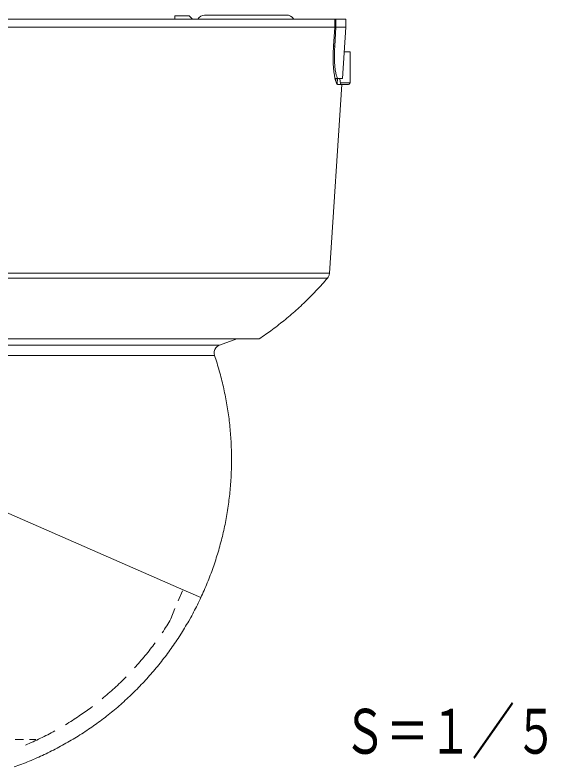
# Model space of a CAD drawing. Units: millimetres, scale not verified. Extents: x -62 to 62, y -56 to 57.
# Drawn here: x 22.47 to 35.51, y 10.06 to 28.5 of the extents above; entities that cross this region are included whole.
import ezdxf
from ezdxf.enums import TextEntityAlignment as Align

# ---------------------------------------------------------------- set-up
doc = ezdxf.new("R2010")
doc.units = ezdxf.units.MM
doc.header["$LTSCALE"] = 0.125
doc.layers.add('0-4_GAIKEI', color=1, linetype='Continuous', lineweight=18)
doc.layers.add('0-6_TOUROKU', color=7, linetype='Continuous')
doc.styles.add('ＭＳ ゴシック', font='')
doc.styles.get('ＭＳ ゴシック').set_extended_font_data('MS Gothic')

msp = doc.modelspace()

# ---------------------------------------------------------------- linework, layer by layer
at = {"layer": '0-4_GAIKEI', "color": 7}
for p, q in [((8.9736, 28.4006), (30.5738, 28.4006)), ((30.5738, 28.2002), (30.5738, 28.4006)), ((30.4905, 26.9398), (30.5738, 28.2002)), ((30.5342, 27.6004), (30.6825, 27.6004)), ((30.6825, 27.6004), (30.6825, 26.8405)), ((30.1729, 22.1654), (30.4813, 26.8003)), ((30.6423, 26.8003), (30.3809, 26.8003)), ((30.6597, 26.8045), (30.6423, 26.8003)), ((30.6825, 26.8405), (30.6597, 26.8045)), ((30.1729, 22.1654), (30.1638, 22.1169)), ((30.1265, 22.05), (19.7738, 22.05)), ((30.0607, 21.9737), (30.0284, 21.9362)), ((30.0939, 22.0115), (30.0607, 21.9737)), ((30.1265, 22.05), (30.0939, 22.0115)), ((30.1427, 22.0717), (30.1265, 22.05)), ((30.1638, 22.1169), (30.1427, 22.0717)), ((29.9282, 21.8238), (29.8604, 21.7504)), ((29.9614, 21.8614), (29.9282, 21.8238)), ((29.9953, 21.8989), (29.9614, 21.8614)), ((30.0284, 21.9362), (29.9953, 21.8989)), ((29.7214, 21.6066), (29.6863, 21.5713)), ((29.7913, 21.6786), (29.7214, 21.6066)), ((29.8604, 21.7504), (29.7913, 21.6786)), ((29.507, 21.397), (29.471, 21.3626)), ((29.5436, 21.4311), (29.507, 21.397)), ((29.5795, 21.4662), (29.5436, 21.4311)), ((29.6157, 21.501), (29.5795, 21.4662)), ((29.651, 21.536), (29.6157, 21.501)), ((29.6863, 21.5713), (29.651, 21.536)), ((29.3228, 21.2288), (29.2849, 21.1955)), ((29.3594, 21.2617), (29.3228, 21.2288)), ((29.397, 21.295), (29.3594, 21.2617)), ((29.4337, 21.3288), (29.397, 21.295)), ((29.471, 21.3626), (29.4337, 21.3288)), ((29.0941, 21.0337), (29.0555, 21.0017)), ((29.133, 21.0657), (29.0941, 21.0337)), ((29.2092, 21.1304), (29.133, 21.0657)), ((29.2475, 21.1631), (29.2092, 21.1304)), ((29.2849, 21.1955), (29.2475, 21.1631)), ((28.8585, 20.8481), (28.8191, 20.8177)), ((28.898, 20.8788), (28.8585, 20.8481)), ((28.9375, 20.909), (28.898, 20.8788)), ((28.977, 20.9398), (28.9375, 20.909)), ((29.0555, 21.0017), (28.977, 20.9398)), ((28.6166, 20.6712), (28.5756, 20.6425)), ((28.6575, 20.6999), (28.6166, 20.6712)), ((28.7385, 20.7586), (28.6575, 20.6999)), ((28.7787, 20.7883), (28.7385, 20.7586)), ((28.8191, 20.8177), (28.7787, 20.7883)), ((11.0939, 20.5605), (28.4542, 20.5605)), ((27.9068, 20.5605), (27.4771, 20.4037)), ((28.493, 20.5865), (28.4542, 20.5605)), ((28.5342, 20.614), (28.493, 20.5865)), ((28.5756, 20.6425), (28.5342, 20.614)), ((27.3487, 20.25), (27.3635, 20.2978)), ((27.3635, 20.2978), (27.3889, 20.3403)), ((27.3889, 20.3403), (27.4242, 20.3747)), ((27.4242, 20.3747), (27.467, 20.4001)), ((27.467, 20.4001), (27.4771, 20.4037)), ((27.3466, 20.2003), (27.3487, 20.25)), ((27.3564, 20.1519), (27.3466, 20.2003)), ((27.3564, 20.1519), (27.3721, 20.1044)), ((27.3721, 20.1044), (27.3875, 20.0573)), ((27.3875, 20.0573), (27.4021, 20.0095)), ((27.4021, 20.0095), (27.4178, 19.9618)), ((27.4178, 19.9618), (27.4321, 19.9141)), ((27.4321, 19.9141), (27.4467, 19.8662)), ((27.4467, 19.8662), (27.4602, 19.818)), ((27.4602, 19.818), (27.4741, 19.7703)), ((27.4741, 19.7703), (27.4877, 19.7223)), ((27.4877, 19.7223), (27.5004, 19.6734)), ((27.5004, 19.6734), (27.5138, 19.6254)), ((27.5138, 19.6254), (27.5258, 19.5768)), ((27.5258, 19.5768), (27.5385, 19.528)), ((27.5385, 19.528), (27.5496, 19.4792)), ((27.5496, 19.4792), (27.5616, 19.4315)), ((27.5616, 19.4315), (27.5729, 19.3827)), ((27.5729, 19.3827), (27.5835, 19.3333)), ((27.5835, 19.3333), (27.5949, 19.2849)), ((27.5949, 19.2849), (27.6046, 19.2358)), ((27.6046, 19.2358), (27.6154, 19.1864)), ((27.6154, 19.1864), (27.6244, 19.1377)), ((27.6244, 19.1377), (27.6345, 19.0885)), ((27.6345, 19.0885), (27.6435, 19.0398)), ((27.6435, 19.0398), (27.652, 18.9904)), ((27.652, 18.9904), (27.6604, 18.9411)), ((27.6604, 18.9411), (27.6691, 18.8918)), ((27.6691, 18.8918), (27.6767, 18.8424)), ((27.6767, 18.8424), (27.6846, 18.793)), ((27.6846, 18.793), (27.6915, 18.7435)), ((27.6915, 18.7435), (27.6987, 18.6943)), ((27.6987, 18.6943), (27.7056, 18.6449)), ((27.7056, 18.6449), (27.712, 18.5946)), ((27.712, 18.5946), (27.7176, 18.5452)), ((27.7176, 18.5452), (27.7241, 18.496)), ((27.7241, 18.496), (27.729, 18.4459)), ((27.729, 18.4459), (27.7347, 18.3963)), ((27.7347, 18.3963), (27.7389, 18.3464)), ((27.7389, 18.3464), (27.7437, 18.2968)), ((27.7437, 18.2968), (27.7481, 18.2468)), ((27.7481, 18.2468), (27.7515, 18.1968)), ((27.7515, 18.1968), (27.755, 18.1476)), ((27.755, 18.1476), (27.7587, 18.0973)), ((27.7587, 18.0973), (27.7614, 18.0472)), ((27.7614, 18.0472), (27.7643, 17.997)), ((27.7643, 17.997), (27.7663, 17.9477)), ((27.7663, 17.9477), (27.7684, 17.8973)), ((27.7684, 17.8973), (27.77, 17.8476)), ((27.77, 17.8476), (27.7712, 17.7973)), ((27.7712, 17.7973), (27.7728, 17.747)), ((27.7728, 17.747), (27.7735, 17.6973)), ((27.7742, 17.5478), (27.7728, 17.4472)), ((27.7735, 17.6973), (27.7742, 17.6477)), ((27.7742, 17.6477), (27.7742, 17.5478)), ((19.7602, 17.3881), (26.4711, 14.4557)), ((27.77, 17.347), (27.7684, 17.2978)), ((27.7712, 17.3973), (27.77, 17.347)), ((27.7728, 17.4472), (27.7712, 17.3973)), ((27.7636, 17.1975), (27.7614, 17.1477)), ((27.7663, 17.2479), (27.7636, 17.1975)), ((27.7684, 17.2978), (27.7663, 17.2479)), ((27.7515, 16.9978), (27.7473, 16.9481)), ((27.755, 17.048), (27.7515, 16.9978)), ((27.7578, 17.0981), (27.755, 17.048)), ((27.7614, 17.1477), (27.7578, 17.0981)), ((27.734, 16.7992), (27.7284, 16.7489)), ((27.7389, 16.8486), (27.734, 16.7992)), ((27.743, 16.8987), (27.7389, 16.8486)), ((27.7473, 16.9481), (27.743, 16.8987)), ((27.7114, 16.6), (27.7049, 16.5506)), ((27.7169, 16.6494), (27.7114, 16.6)), ((27.7234, 16.6995), (27.7169, 16.6494)), ((27.7284, 16.7489), (27.7234, 16.6995)), ((27.6908, 16.4513), (27.6839, 16.4021)), ((27.698, 16.5012), (27.6908, 16.4513)), ((27.7049, 16.5506), (27.698, 16.5012)), ((27.6599, 16.2535), (27.6514, 16.2049)), ((27.6684, 16.3029), (27.6599, 16.2535)), ((27.6761, 16.3522), (27.6684, 16.3029)), ((27.6839, 16.4021), (27.6761, 16.3522)), ((27.6239, 16.0574), (27.614, 16.008)), ((27.6329, 16.1061), (27.6239, 16.0574)), ((27.6423, 16.1553), (27.6329, 16.1061)), ((27.6514, 16.2049), (27.6423, 16.1553)), ((27.5828, 15.8614), (27.5715, 15.8125)), ((27.5934, 15.9099), (27.5828, 15.8614)), ((27.6041, 15.9595), (27.5934, 15.9099)), ((27.614, 16.008), (27.6041, 15.9595)), ((27.5491, 15.7151), (27.5369, 15.6666)), ((27.5604, 15.7638), (27.5491, 15.7151)), ((27.5715, 15.8125), (27.5604, 15.7638)), ((27.499, 15.5221), (27.4863, 15.4732)), ((27.5122, 15.57), (27.499, 15.5221)), ((27.5242, 15.6189), (27.5122, 15.57)), ((27.5369, 15.6666), (27.5242, 15.6189)), ((27.4447, 15.3295), (27.4305, 15.2813)), ((27.4588, 15.3773), (27.4447, 15.3295)), ((27.4727, 15.4252), (27.4588, 15.3773)), ((27.4863, 15.4732), (27.4727, 15.4252)), ((27.3854, 15.138), (27.3696, 15.0907)), ((27.4009, 15.1851), (27.3854, 15.138)), ((27.4157, 15.2335), (27.4009, 15.1851)), ((27.4305, 15.2813), (27.4157, 15.2335)), ((27.3218, 14.9482), (27.3049, 14.9018)), ((27.3381, 14.9957), (27.3218, 14.9482)), ((27.3543, 15.0429), (27.3381, 14.9957)), ((27.3696, 15.0907), (27.3543, 15.0429)), ((27.2532, 14.7608), (27.2352, 14.714)), ((27.271, 14.8081), (27.2532, 14.7608)), ((27.2879, 14.8543), (27.271, 14.8081)), ((27.3049, 14.9018), (27.2879, 14.8543)), ((27.18, 14.5741), (27.1611, 14.5284)), ((27.1983, 14.6209), (27.18, 14.5741)), ((27.2166, 14.6676), (27.1983, 14.6209)), ((27.2352, 14.714), (27.2166, 14.6676)), ((26.4711, 14.4557), (27.0226, 14.2152)), ((27.1017, 14.3903), (27.0819, 14.3449)), ((27.1214, 14.4361), (27.1017, 14.3903)), ((27.1412, 14.4825), (27.1214, 14.4361)), ((27.1611, 14.5284), (27.1412, 14.4825)), ((26.8465, 14.2922), (26.8937, 14.2717)), ((27.0226, 14.2152), (27.0016, 14.1701)), ((27.0402, 14.2532), (27.0226, 14.2152)), ((27.0614, 14.2992), (27.0402, 14.2532)), ((27.0819, 14.3449), (27.0614, 14.2992)), ((26.9358, 14.0353), (26.9134, 13.9899)), ((26.9577, 14.0799), (26.9358, 14.0353)), ((26.9797, 14.1249), (26.9577, 14.0799)), ((27.0016, 14.1701), (26.9797, 14.1249)), ((26.8442, 13.8569), (26.8209, 13.8132)), ((26.8677, 13.9014), (26.8442, 13.8569)), ((26.8906, 13.9458), (26.8677, 13.9014)), ((26.9134, 13.9899), (26.8906, 13.9458)), ((26.7731, 13.7258), (26.7237, 13.6381)), ((26.7969, 13.7693), (26.7731, 13.7258)), ((26.8209, 13.8132), (26.7969, 13.7693)), ((26.6224, 13.4659), (26.5965, 13.423)), ((26.648, 13.5082), (26.6224, 13.4659)), ((26.6732, 13.5513), (26.648, 13.5082)), ((26.699, 13.5951), (26.6732, 13.5513)), ((26.7237, 13.6381), (26.699, 13.5951)), ((26.5437, 13.3381), (26.4901, 13.2536)), ((26.5706, 13.3807), (26.5437, 13.3381)), ((26.5965, 13.423), (26.5706, 13.3807)), ((26.4074, 13.1285), (26.3791, 13.0871)), ((26.4349, 13.1702), (26.4074, 13.1285)), ((26.4626, 13.212), (26.4349, 13.1702)), ((26.4901, 13.2536), (26.4626, 13.212)), ((26.2642, 12.9236), (26.2353, 12.8833)), ((26.2939, 12.9645), (26.2642, 12.9236)), ((26.3219, 13.005), (26.2939, 12.9645)), ((26.3511, 13.0461), (26.3219, 13.005)), ((26.3791, 13.0871), (26.3511, 13.0461)), ((26.1457, 12.7626), (26.1153, 12.7231)), ((26.1754, 12.8026), (26.1457, 12.7626)), ((26.2055, 12.8429), (26.1754, 12.8026)), ((26.2353, 12.8833), (26.2055, 12.8429)), ((25.9913, 12.5657), (25.9592, 12.5267)), ((26.0229, 12.6051), (25.9913, 12.5657)), ((26.054, 12.6439), (26.0229, 12.6051)), ((26.0843, 12.6834), (26.054, 12.6439)), ((26.1153, 12.7231), (26.0843, 12.6834)), ((25.8311, 12.3745), (25.7979, 12.3363)), ((25.8634, 12.4117), (25.8311, 12.3745)), ((25.8959, 12.4499), (25.8634, 12.4117)), ((25.9278, 12.4887), (25.8959, 12.4499)), ((25.9592, 12.5267), (25.9278, 12.4887)), ((25.6646, 12.1874), (25.6305, 12.1507)), ((25.6984, 12.2241), (25.6646, 12.1874)), ((25.7314, 12.2617), (25.6984, 12.2241)), ((25.7653, 12.299), (25.7314, 12.2617)), ((25.7979, 12.3363), (25.7653, 12.299)), ((25.4923, 12.0061), (25.4578, 11.97)), ((25.5276, 12.042), (25.4923, 12.0061)), ((25.5622, 12.0782), (25.5276, 12.042)), ((25.5968, 12.1142), (25.5622, 12.0782)), ((25.6305, 12.1507), (25.5968, 12.1142)), ((25.3152, 11.8298), (25.2785, 11.7952)), ((25.3511, 11.8651), (25.3152, 11.8298)), ((25.3865, 11.8995), (25.3511, 11.8651)), ((25.4225, 11.9348), (25.3865, 11.8995)), ((25.4578, 11.97), (25.4225, 11.9348)), ((25.095, 11.6267), (25.0576, 11.5934)), ((25.1317, 11.6596), (25.095, 11.6267)), ((25.1693, 11.6935), (25.1317, 11.6596)), ((25.2058, 11.7275), (25.1693, 11.6935)), ((25.2427, 11.7615), (25.2058, 11.7275)), ((25.2785, 11.7952), (25.2427, 11.7615)), ((24.9053, 11.463), (24.8672, 11.431)), ((24.9441, 11.4953), (24.9053, 11.463)), ((24.9823, 11.5279), (24.9441, 11.4953)), ((25.0196, 11.5604), (24.9823, 11.5279)), ((25.0576, 11.5934), (25.0196, 11.5604)), ((24.6719, 11.275), (24.6322, 11.2438)), ((24.7114, 11.3056), (24.6719, 11.275)), ((24.7508, 11.3366), (24.7114, 11.3056)), ((24.7896, 11.3675), (24.7508, 11.3366)), ((24.8284, 11.3993), (24.7896, 11.3675)), ((24.8672, 11.431), (24.8284, 11.3993)), ((24.3901, 11.0671), (24.3493, 11.0383)), ((24.4722, 11.1249), (24.3901, 11.0671)), ((24.5124, 11.1548), (24.4722, 11.1249)), ((24.5526, 11.1842), (24.5124, 11.1548)), ((24.6322, 11.2438), (24.5526, 11.1842)), ((24.1426, 10.8983), (24.1002, 10.8711)), ((24.1843, 10.9261), (24.1426, 10.8983)), ((24.2259, 10.9532), (24.1843, 10.9261)), ((24.2675, 10.9818), (24.2259, 10.9532)), ((24.3084, 11.0098), (24.2675, 10.9818)), ((24.3493, 11.0383), (24.3084, 11.0098)), ((23.8448, 10.7134), (23.8017, 10.688)), ((23.888, 10.7389), (23.8448, 10.7134)), ((23.9309, 10.7649), (23.888, 10.7389)), ((23.9732, 10.7913), (23.9309, 10.7649)), ((24.0156, 10.8172), (23.9732, 10.7913)), ((24.0581, 10.844), (24.0156, 10.8172)), ((24.1002, 10.8711), (24.0581, 10.844)), ((23.4954, 10.5189), (23.4511, 10.4956)), ((23.5402, 10.5421), (23.4954, 10.5189)), ((23.5836, 10.5662), (23.5402, 10.5421)), ((23.6276, 10.5901), (23.5836, 10.5662)), ((23.6713, 10.6139), (23.6276, 10.5901)), ((23.7149, 10.6388), (23.6713, 10.6139)), ((23.7588, 10.6631), (23.7149, 10.6388)), ((23.8017, 10.688), (23.7588, 10.6631)), ((23.1372, 10.3421), (23.0921, 10.3207)), ((23.1824, 10.3628), (23.1372, 10.3421)), ((23.2274, 10.384), (23.1824, 10.3628)), ((23.2727, 10.4059), (23.2274, 10.384)), ((23.3179, 10.4276), (23.2727, 10.4059)), ((23.3622, 10.4504), (23.3179, 10.4276)), ((23.4068, 10.473), (23.3622, 10.4504)), ((23.4511, 10.4956), (23.4068, 10.473)), ((22.6773, 10.1455), (22.6305, 10.128)), ((22.7236, 10.1636), (22.6773, 10.1455)), ((22.7702, 10.1822), (22.7236, 10.1636)), ((22.8161, 10.2012), (22.7702, 10.1822)), ((22.8627, 10.2205), (22.8161, 10.2012)), ((22.9086, 10.24), (22.8627, 10.2205)), ((22.9546, 10.26), (22.9086, 10.24)), ((23.0003, 10.2795), (22.9546, 10.26)), ((23.046, 10.3002), (23.0003, 10.2795)), ((23.0921, 10.3207), (23.046, 10.3002)), ((22.4901, 10.0756), (22.4429, 10.0589)), ((22.5366, 10.0928), (22.4901, 10.0756)), ((22.5841, 10.1104), (22.5366, 10.0928)), ((22.6305, 10.128), (22.5841, 10.1104))]:
    msp.add_line(p, q, dxfattribs=at)
at = {"layer": '0-4_GAIKEI'}
for p, q in [((26.3843, 28.4803), (26.3814, 28.4006)), ((26.3843, 28.4803), (26.7343, 28.4803)), ((26.7343, 28.4803), (26.8139, 28.4006)), ((26.9508, 28.4006), (26.9811, 28.4401)), ((26.9811, 28.4401), (27.019, 28.4711)), ((27.019, 28.4711), (27.0644, 28.4914)), ((27.0644, 28.4914), (27.1138, 28.5001)), ((27.1138, 28.5001), (29.1238, 28.5001)), ((29.1238, 28.5001), (29.1732, 28.4943)), ((29.1732, 28.4943), (29.2191, 28.4759)), ((29.2191, 28.4759), (29.26, 28.447)), ((29.26, 28.447), (29.2918, 28.4091)), ((29.2918, 28.4091), (29.2976, 28.4006)), ((30.3042, 28.2002), (30.3042, 28.4006)), ((30.3345, 28.2002), (30.3345, 28.4006)), ((8.9736, 28.2002), (30.3042, 28.2002)), ((30.3042, 28.2002), (30.2726, 27.7402)), ((30.5738, 28.2002), (30.3345, 28.2002)), ((30.2726, 27.7402), (30.264, 27.5555)), ((30.2979, 27.6345), (30.3035, 27.7402)), ((30.264, 27.5555), (30.2633, 27.4291)), ((30.2952, 27.4889), (30.2979, 27.6345)), ((30.2979, 27.3555), (30.2952, 27.4889)), ((30.2633, 27.4291), (30.2668, 27.3109)), ((30.2668, 27.3109), (30.2825, 27.1087)), ((30.3056, 27.2461), (30.2979, 27.3555)), ((30.2825, 27.1087), (30.2952, 27.0219)), ((30.3155, 27.1532), (30.3056, 27.2461)), ((30.3275, 27.0811), (30.3155, 27.1532)), ((30.2952, 27.0219), (30.3086, 26.9492)), ((30.3086, 26.9492), (30.3218, 26.8974)), ((30.3105, 26.9398), (30.4905, 26.9398)), ((30.3409, 27.0247), (30.3275, 27.0811)), ((30.3317, 26.9398), (30.3275, 26.8802)), ((30.352, 26.9894), (30.3409, 27.0247)), ((30.3634, 26.964), (30.352, 26.9894)), ((30.3614, 26.8109), (30.37, 26.9398)), ((30.3727, 26.9506), (30.3634, 26.964)), ((30.3818, 26.9428), (30.3727, 26.9506)), ((30.3903, 26.9398), (30.3818, 26.9428)), ((30.4376, 26.868), (30.4277, 26.9398)), ((30.3218, 26.8974), (30.3361, 26.8568)), ((30.3361, 26.8568), (30.3507, 26.8255)), ((30.3507, 26.8255), (30.3656, 26.8066)), ((30.3656, 26.8066), (30.3734, 26.8017)), ((30.3734, 26.8017), (30.3809, 26.8003)), ((30.4482, 26.8215), (30.4376, 26.868)), ((30.4434, 26.8405), (30.6825, 26.8405)), ((30.4538, 26.8066), (30.4482, 26.8215)), ((30.4567, 26.8024), (30.4538, 26.8066)), ((30.4594, 26.8003), (30.4567, 26.8024)), ((30.4609, 26.8003), (30.4594, 26.8003)), ((30.1729, 22.1654), (9.3744, 22.1654)), ((27.4771, 20.4037), (12.8572, 20.4037)), ((26.4626, 14.1319), (26.5697, 14.379)), ((26.2896, 13.6882), (26.382, 13.9486)), ((26.2896, 13.6882), (26.2642, 13.6451)), ((26.1577, 13.4758), (26.1301, 13.4343)), ((26.1843, 13.5181), (26.1577, 13.4758)), ((26.2115, 13.5605), (26.1843, 13.5181)), ((26.2375, 13.603), (26.2115, 13.5605)), ((26.2642, 13.6451), (26.2375, 13.603)), ((26.1026, 13.3928), (26.0751, 13.3513)), ((26.1301, 13.4343), (26.1026, 13.3928)), ((25.9024, 13.1052), (25.8725, 13.0654)), ((25.7815, 12.9461), (25.7512, 12.9064)), ((25.8126, 12.9855), (25.7815, 12.9461)), ((25.8429, 13.025), (25.8126, 12.9855)), ((25.8725, 13.0654), (25.8429, 13.025)), ((25.6257, 12.7505), (25.5933, 12.7125)), ((25.6575, 12.7893), (25.6257, 12.7505)), ((25.6892, 12.8281), (25.6575, 12.7893)), ((25.7201, 12.8667), (25.6892, 12.8281)), ((25.7512, 12.9064), (25.7201, 12.8667)), ((25.4627, 12.5606), (25.4296, 12.5233)), ((25.4958, 12.5982), (25.4627, 12.5606)), ((25.529, 12.6363), (25.4958, 12.5982)), ((25.5615, 12.6746), (25.529, 12.6363)), ((25.5933, 12.7125), (25.5615, 12.6746)), ((25.4296, 12.5233), (25.3965, 12.4867)), ((25.1192, 12.1982), (25.0837, 12.1631)), ((25.1552, 12.2331), (25.1192, 12.1982)), ((25.1896, 12.2686), (25.1552, 12.2331)), ((24.902, 11.9914), (24.8651, 11.9573)), ((24.9385, 12.0253), (24.902, 11.9914)), ((24.9752, 12.059), (24.9385, 12.0253)), ((25.0119, 12.0936), (24.9752, 12.059)), ((25.0477, 12.1281), (25.0119, 12.0936)), ((25.0837, 12.1631), (25.0477, 12.1281)), ((24.7148, 11.8254), (24.6769, 11.7931)), ((24.7529, 11.8581), (24.7148, 11.8254)), ((24.7903, 11.891), (24.7529, 11.8581)), ((24.8277, 11.9241), (24.7903, 11.891)), ((24.8651, 11.9573), (24.8277, 11.9241)), ((24.6386, 11.7606), (24.5998, 11.7288)), ((24.6769, 11.7931), (24.6386, 11.7606)), ((24.2442, 11.4538), (24.1624, 11.3953)), ((24.3246, 11.5129), (24.2442, 11.4538)), ((24.3642, 11.5433), (24.3246, 11.5129)), ((23.9564, 11.2546), (23.9148, 11.2273)), ((23.9981, 11.2821), (23.9564, 11.2546)), ((24.0395, 11.3096), (23.9981, 11.2821)), ((24.1216, 11.3667), (24.0395, 11.3096)), ((24.1624, 11.3953), (24.1216, 11.3667)), ((23.7454, 11.1207), (23.7022, 11.0945)), ((23.7877, 11.147), (23.7454, 11.1207)), ((23.8301, 11.1727), (23.7877, 11.147)), ((23.8724, 11.1997), (23.8301, 11.1727)), ((23.9148, 11.2273), (23.8724, 11.1997)), ((23.3544, 10.8969), (23.3107, 10.8728)), ((23.3991, 10.9204), (23.3544, 10.8969)), ((23.4427, 10.9443), (23.3991, 10.9204)), ((22.4662, 10.729), (22.6735, 10.729)), ((22.8203, 10.729), (22.974, 10.729)), ((22.9516, 10.6965), (22.9065, 10.6762)), ((22.9975, 10.7177), (22.9516, 10.6965)), ((22.9756, 10.7297), (22.974, 10.729)), ((23.0426, 10.7389), (22.9975, 10.7177)), ((23.0878, 10.7612), (23.0426, 10.7389)), ((23.1323, 10.7828), (23.0878, 10.7612)), ((23.1774, 10.8047), (23.1323, 10.7828)), ((23.2219, 10.8271), (23.1774, 10.8047)), ((23.2662, 10.8504), (23.2219, 10.8271)), ((23.3107, 10.8728), (23.2662, 10.8504)), ((22.7689, 10.6156), (22.723, 10.596)), ((22.8149, 10.6351), (22.7689, 10.6156)), ((22.8606, 10.6556), (22.8149, 10.6351)), ((22.9065, 10.6762), (22.8606, 10.6556))]:
    msp.add_line(p, q, dxfattribs=at)
msp.add_lwpolyline([(30.2726, 27.7402), (30.3035, 27.7402), (30.3345, 28.2002)], dxfattribs=at)
at = {"layer": '0-4_GAIKEI', "color": 7}
msp.add_lwpolyline([(27.3564, 20.1519), (13.4334, 20.1519), (13.2875, 20.2162)], dxfattribs=at)

# ---------------------------------------------------------------- texts
at = {"layer": '0-6_TOUROKU', "style": 'ＭＳ ゴシック', "width": 0.7}
msp.add_text('Ｓ＝１／５', height=1.1, dxfattribs=at).set_placement((30.5139, 10.0537), align=Align.BOTTOM_LEFT)

doc.saveas('drawing.dxf')
